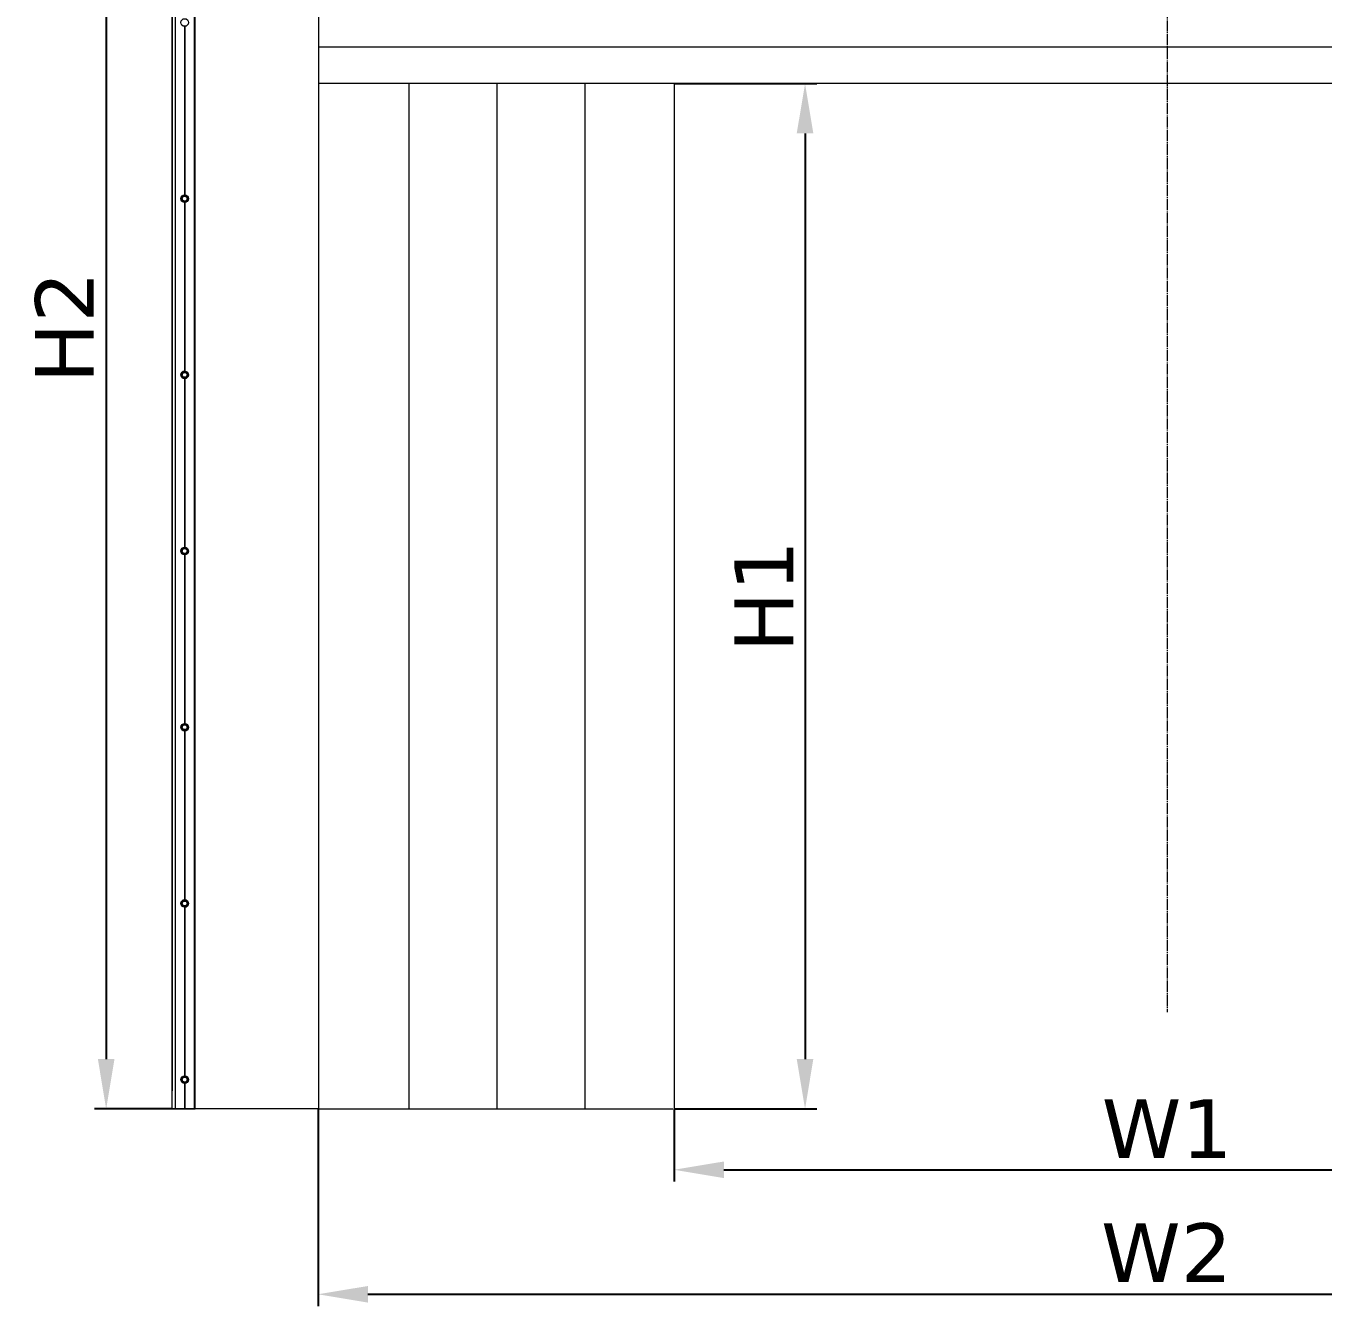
# Model space of a CAD drawing. Header units: millimetres. Extents: x 28545 to 39001, y -2706 to 4479.
# Drawn here: x 28615 to 30825, y -171 to 2009 of the extents above; entities that cross this region are included whole.
import ezdxf

# ---------------------------------------------------------------- set-up
doc = ezdxf.new("R2010")
doc.units = ezdxf.units.MM
doc.linetypes.add('K5LT_AXLED', pattern=[23.372906, 18.872906, -1.5, 1.5, -1.5])
doc.linetypes.add('K5LT_BASIC', pattern=[0])
doc.layers.add('Системный слой', color=7, linetype='Continuous')
doc.styles.get("Standard").update_dxf_attribs({"font": 'verdana.TTF'})
doc.dimstyles.new('ISO-25', dxfattribs={"dimtxt": 80, "dimasz": 85, "dimexe": 20, "dimexo": 0, "dimgap": 20, "dimtad": 1, "dimtxsty": 'Standard', "dimcen": 2.5, "dimadec": 0, "dimazin": 0, "dimtfac": 1, "dimtmove": 0, "dimatfit": 3, "dimfxl": 1, "dimarcsym": 0})

# ---------------------------------------------------------------- blocks, each defined once
blk = doc.blocks.new('*D172')
at = {"color": 0, "lineweight": -2, "ltscale": 15}
for p, q in [((29719, 164.6), (29719, 41.1)), ((31399, 164.6), (31399, 41.1)), ((29804, 61.1), (31314, 61.1))]:
    blk.add_line(p, q, dxfattribs=at)
at = {"color": 0, "ltscale": 15}
for points in [[(29804, 75.2), (29804, 46.9), (29719, 61.1)], [(31314, 75.2), (31314, 46.9), (31399, 61.1)]]:
    blk.add_solid(points, dxfattribs=at)
at = {"layer": 'Defpoints', "color": 0, "ltscale": 15}
for p in [(29719, 164.6), (31399, 164.6), (31399, 61.1)]:
    blk.add_point(p, dxfattribs=at)
at = {"color": 0, "ltscale": 15, "insert": (30559, 131.2), "char_height": 100, "attachment_point": 5}
blk.add_mtext('W1', dxfattribs=at)
blk = doc.blocks.new('*D173')
at = {"color": 0, "lineweight": -2, "ltscale": 15}
for p, q in [((29112.6, 164.6), (29112.6, -170.9)), ((32003.3, 164.6), (32003.3, -170.9)), ((29197.6, -150.9), (31918.3, -150.9))]:
    blk.add_line(p, q, dxfattribs=at)
at = {"color": 0, "ltscale": 15}
for points in [[(29197.6, -136.8), (29197.6, -165.1), (29112.6, -150.9)], [(31918.3, -136.8), (31918.3, -165.1), (32003.3, -150.9)]]:
    blk.add_solid(points, dxfattribs=at)
at = {"layer": 'Defpoints', "color": 0, "ltscale": 15}
for p in [(29112.6, 164.6), (32003.3, 164.6), (32003.3, -150.9)]:
    blk.add_point(p, dxfattribs=at)
at = {"color": 0, "ltscale": 15, "insert": (30557.9, -79.9), "char_height": 100, "attachment_point": 5}
blk.add_mtext('W2', dxfattribs=at)
blk = doc.blocks.new('*D175')
at = {"color": 0, "lineweight": -2, "ltscale": 15}
for p, q in [((28903.1, 2826.6), (28731.7, 2826.6)), ((28751.7, 2741.6), (28751.7, 249.6)), ((28864, 164.6), (28731.7, 164.6))]:
    blk.add_line(p, q, dxfattribs=at)
at = {"color": 0, "ltscale": 15}
for points in [[(28737.6, 2741.6), (28765.9, 2741.6), (28751.7, 2826.6)], [(28737.6, 249.6), (28765.9, 249.6), (28751.7, 164.6)]]:
    blk.add_solid(points, dxfattribs=at)
at = {"layer": 'Defpoints', "color": 0, "ltscale": 15}
for p in [(28903.1, 2826.6), (28751.7, 164.6), (28864, 164.6)]:
    blk.add_point(p, dxfattribs=at)
at = {"color": 0, "ltscale": 15, "insert": (28680.7, 1495.6), "char_height": 100, "attachment_point": 5, "rotation": 90}
blk.add_mtext('H2', dxfattribs=at)
blk = doc.blocks.new('*D176')
at = {"color": 0, "lineweight": -2, "ltscale": 15}
for p, q in [((29719, 1910.6), (29962.2, 1910.6)), ((29942.2, 1825.6), (29942.2, 249.6)), ((29719, 164.6), (29962.2, 164.6))]:
    blk.add_line(p, q, dxfattribs=at)
at = {"color": 0, "ltscale": 15}
for points in [[(29928, 1825.6), (29956.3, 1825.6), (29942.2, 1910.6)], [(29928, 249.6), (29956.3, 249.6), (29942.2, 164.6)]]:
    blk.add_solid(points, dxfattribs=at)
at = {"layer": 'Defpoints', "color": 0, "ltscale": 15}
for p in [(29719, 1910.6), (29719, 164.6), (29942.2, 164.6)]:
    blk.add_point(p, dxfattribs=at)
at = {"color": 0, "ltscale": 15, "insert": (29872, 1037.6), "char_height": 100, "attachment_point": 5, "rotation": 90}
blk.add_mtext('H1', dxfattribs=at)

msp = doc.modelspace()

# ---------------------------------------------------------------- linework, layer by layer
at = {"layer": 'Системный слой', "color": 5, "linetype": 'K5LT_BASIC', "lineweight": 15, "true_color": 0x0000ff}
for p, q in [((28863.997, 164.606), (28863.801, 3287.699)), ((28864.005, 3287.699), (28864.005, 195.273)), ((28869.095, 3287.698), (28869.095, 164.597)), ((28901.582, 3287.694), (28901.582, 164.597)), ((28903.095, 164.597), (28903.095, 3287.693)), ((29113.589, 2826.637), (29113.589, 164.606)), ((28885.145, 2008.103), (28885.145, 1721.091)), ((28885.445, 2008.096), (28885.445, 1721.098)), ((28885.745, 2008.103), (28885.745, 1721.091)), ((32003.763, 1972.739), (29113.589, 1972.739)), ((32003.764, 1910.577), (29113.632, 1910.577)), ((29266.997, 1910.577), (29266.997, 164.606)), ((29416.997, 1910.577), (29416.997, 164.606)), ((29566.997, 1910.577), (29566.997, 164.606)), ((29718.997, 1910.577), (29718.997, 164.606)), ((28882.889, 1719.774), (28879.683, 1714.972)), ((28879.683, 1714.972), (28882.239, 1709.795)), ((28882.239, 1709.795), (28888, 1709.419)), ((28882.89, 1719.774), (28882.889, 1719.774)), ((28888.65, 1719.398), (28882.889, 1719.774)), ((28882.89, 1719.774), (28888.651, 1719.398)), ((28885.145, 1708.103), (28885.145, 1421.091)), ((28885.445, 1708.096), (28885.445, 1421.098)), ((28885.745, 1708.103), (28885.745, 1421.091)), ((28888, 1709.42), (28891.206, 1714.221)), ((28888, 1709.419), (28891.206, 1714.221)), ((28888, 1709.42), (28888, 1709.419)), ((28888.651, 1719.398), (28888.65, 1719.398)), ((28891.206, 1714.221), (28888.65, 1719.398)), ((28891.206, 1714.221), (28888.651, 1719.398)), ((28891.206, 1714.221), (28891.206, 1714.221)), ((28882.889, 1419.774), (28879.683, 1414.972)), ((28879.683, 1414.972), (28882.239, 1409.795)), ((28882.89, 1419.774), (28882.889, 1419.774)), ((28888.65, 1419.398), (28882.889, 1419.774)), ((28882.89, 1419.774), (28888.651, 1419.398)), ((28888, 1409.419), (28891.206, 1414.221)), ((28888, 1409.419), (28891.206, 1414.221)), ((28888.651, 1419.398), (28888.65, 1419.398)), ((28891.206, 1414.221), (28888.65, 1419.398)), ((28891.206, 1414.221), (28888.651, 1419.398)), ((28891.206, 1414.221), (28891.206, 1414.221)), ((28882.239, 1409.795), (28888, 1409.419)), ((28885.145, 1408.103), (28885.145, 1121.091)), ((28885.445, 1408.096), (28885.445, 1121.098)), ((28885.745, 1408.103), (28885.745, 1121.091)), ((28888, 1409.419), (28888, 1409.419)), ((28882.889, 1119.774), (28879.683, 1114.972)), ((28879.683, 1114.972), (28882.239, 1109.795)), ((28882.239, 1109.795), (28888, 1109.419)), ((28882.89, 1119.774), (28882.889, 1119.774)), ((28888.65, 1119.398), (28882.889, 1119.774)), ((28882.89, 1119.774), (28888.651, 1119.398)), ((28885.145, 1108.102), (28885.145, 821.091)), ((28885.445, 1108.096), (28885.445, 821.098)), ((28885.745, 1108.102), (28885.745, 821.091)), ((28888, 1109.419), (28891.206, 1114.221)), ((28888, 1109.419), (28891.206, 1114.221)), ((28888, 1109.419), (28888, 1109.419)), ((28888.651, 1119.398), (28888.65, 1119.398)), ((28891.206, 1114.221), (28888.65, 1119.398)), ((28891.206, 1114.221), (28888.651, 1119.398)), ((28891.206, 1114.221), (28891.206, 1114.221)), ((28882.889, 819.774), (28879.683, 814.972)), ((28882.89, 819.774), (28882.889, 819.774)), ((28888.65, 819.398), (28882.889, 819.774)), ((28882.89, 819.774), (28888.651, 819.398)), ((28888.651, 819.398), (28888.65, 819.398)), ((28891.206, 814.221), (28888.65, 819.398)), ((28891.206, 814.221), (28888.651, 819.398)), ((28879.683, 814.972), (28882.239, 809.795)), ((28882.239, 809.795), (28888, 809.419)), ((28885.145, 808.102), (28885.145, 521.091)), ((28885.445, 808.096), (28885.445, 521.098)), ((28885.745, 808.102), (28885.745, 521.091)), ((28888, 809.419), (28891.206, 814.221)), ((28888, 809.419), (28891.206, 814.221)), ((28888, 809.419), (28888, 809.419)), ((28891.206, 814.221), (28891.206, 814.221)), ((28882.889, 519.774), (28879.683, 514.972)), ((28879.683, 514.972), (28882.239, 509.795)), ((28882.239, 509.795), (28888, 509.419)), ((28882.89, 519.774), (28882.889, 519.774)), ((28888.65, 519.398), (28882.889, 519.774)), ((28882.89, 519.774), (28888.651, 519.398)), ((28888, 509.419), (28891.206, 514.221)), ((28888, 509.419), (28891.206, 514.221)), ((28888, 509.419), (28888, 509.419)), ((28888.651, 519.398), (28888.65, 519.398)), ((28891.206, 514.221), (28888.65, 519.398)), ((28891.206, 514.221), (28888.651, 519.398)), ((28891.206, 514.221), (28891.206, 514.221)), ((28885.145, 508.102), (28885.145, 221.091)), ((28885.445, 508.096), (28885.445, 221.098)), ((28885.745, 508.102), (28885.745, 221.091)), ((28863.998, 195.277), (28864, 199.547)), ((28882.889, 219.774), (28879.683, 214.972)), ((28879.683, 214.972), (28882.239, 209.795)), ((28882.239, 209.795), (28888, 209.419)), ((28882.89, 219.774), (28882.889, 219.774)), ((28888.65, 219.398), (28882.889, 219.774)), ((28882.89, 219.774), (28888.651, 219.398)), ((28885.145, 208.102), (28885.145, 164.597)), ((28885.445, 208.096), (28885.445, 164.597)), ((28885.745, 208.102), (28885.745, 164.597)), ((28888, 209.419), (28891.206, 214.221)), ((28888, 209.419), (28891.206, 214.221)), ((28888, 209.419), (28888, 209.419)), ((28888.651, 219.398), (28888.65, 219.398)), ((28891.206, 214.221), (28888.65, 219.398)), ((28891.206, 214.221), (28888.651, 219.398)), ((28891.206, 214.221), (28891.206, 214.221)), ((28863.997, 164.609), (28863.999, 193.934)), ((28863.997, 164.609), (28863.997, 164.606)), ((28863.997, 164.609), (28869.095, 164.609)), ((29112.589, 164.606), (28863.997, 164.606)), ((28863.997, 164.606), (28869.095, 164.606)), ((28865.001, 164.597), (28869.396, 164.597)), ((28869.095, 164.597), (28869.459, 164.597)), ((28869.459, 164.597), (28878.006, 164.597)), ((28878.006, 164.597), (28878.609, 164.597)), ((28878.609, 164.597), (28878.896, 164.597)), ((28878.896, 164.597), (28879.083, 164.597)), ((28879.083, 164.597), (28885.145, 164.597)), ((28885.145, 164.597), (28885.445, 164.597)), ((28885.445, 164.597), (28885.745, 164.597)), ((28885.745, 164.597), (28891.808, 164.597)), ((28891.808, 164.597), (28891.994, 164.597)), ((28891.994, 164.597), (28892.302, 164.597)), ((28892.302, 164.597), (28892.84, 164.597)), ((28892.84, 164.597), (28901.582, 164.597)), ((29112.589, 164.606), (29716.997, 164.606))]:
    msp.add_line(p, q, dxfattribs=at)
at = {"layer": 'Системный слой', "color": 30, "linetype": 'K5LT_AXLED', "lineweight": 9, "true_color": 0xff8000}
msp.add_line((30558.997, 3257.024), (30558.997, 329.504), dxfattribs=at)
at = {"layer": 'Системный слой', "color": 5, "linetype": 'K5LT_BASIC', "lineweight": 15, "true_color": 0x0000ff}
for centre, major_axis in [((28885.445, 2014.597), (4.696, 4.495)), ((28885.445, 2014.597), (4.696, 4.495)), ((28885.445, 1714.597), (4.696, 4.495)), ((28885.445, 1714.597), (4.696, 4.495)), ((28885.444, 1714.596), (-2.064, 4.129)), ((28885.445, 1714.596), (-1.84, 3.682)), ((28885.445, 1414.597), (4.696, 4.495)), ((28885.445, 1414.597), (4.696, 4.495)), ((28885.444, 1414.596), (-2.064, 4.129)), ((28885.445, 1414.596), (-1.84, 3.682)), ((28885.445, 1114.597), (4.696, 4.495)), ((28885.445, 1114.597), (4.696, 4.495)), ((28885.444, 1114.596), (-2.064, 4.129)), ((28885.445, 1114.596), (-1.84, 3.682)), ((28885.445, 814.597), (4.696, 4.495)), ((28885.445, 814.597), (4.696, 4.495)), ((28885.444, 814.596), (-2.064, 4.129)), ((28885.445, 814.596), (-1.84, 3.682)), ((28885.445, 514.597), (4.696, 4.495)), ((28885.445, 514.597), (4.696, 4.495)), ((28885.444, 514.596), (-2.064, 4.129)), ((28885.445, 514.596), (-1.84, 3.682)), ((28885.445, 214.597), (4.696, 4.495)), ((28885.445, 214.597), (4.696, 4.495)), ((28885.444, 214.596), (-2.064, 4.129)), ((28885.445, 214.596), (-1.84, 3.682))]:
    msp.add_ellipse(centre, major_axis=major_axis, ratio=0.99999999, dxfattribs=at)
for centre, major_axis, ratio, start_param, end_param in [((28869, 199.547), (2.629, 4.253), 0.99984875, 2.08203035, 2.12439479), ((28865.001, 165.597), (-0.526, -0.851), 0.99984875, 0.42012412, 0.55356465), ((28901.345, 164.597), (1.75, 0), 0.00006764, -1.43520159, 0)]:
    msp.add_ellipse(centre, major_axis=major_axis, ratio=ratio, start_param=start_param, end_param=end_param, dxfattribs=at)

# ---------------------------------------------------------------- dimensions: what is measured, and where the dimension line sits
at = {"ltscale": 15}
for base, p1, p2, text, picture, middle in [((28751.718, 164.606), (28903.097, 2826.637), (28863.997, 164.606), 'H2', '*D175', (28680.677, 1495.622)), ((29942.154, 164.606), (29718.997, 1910.577), (29718.997, 164.606), 'H1', '*D176', (29871.986, 1037.592))]:
    dim = msp.add_linear_dim(base=base, p1=p1, p2=p2, angle=90, text=text, dimstyle='ISO-25', override={"dimtxt": 100}, dxfattribs=at)
    dim.commit()
    dim.dimension.update_dxf_attribs({"geometry": picture, "text_midpoint": middle})
for base, p1, p2, text, picture, middle in [((31398.997, 61.077), (29718.997, 164.606), (31398.997, 164.606), 'W1', '*D172', (30558.997, 131.245)), ((32003.286, -150.946), (29112.589, 164.606), (32003.286, 164.606), 'W2', '*D173', (30557.938, -79.905))]:
    dim = msp.add_linear_dim(base=base, p1=p1, p2=p2, text=text, dimstyle='ISO-25', override={"dimtxt": 100}, dxfattribs=at)
    dim.commit()
    dim.dimension.update_dxf_attribs({"geometry": picture, "text_midpoint": middle})

doc.saveas('drawing.dxf')
